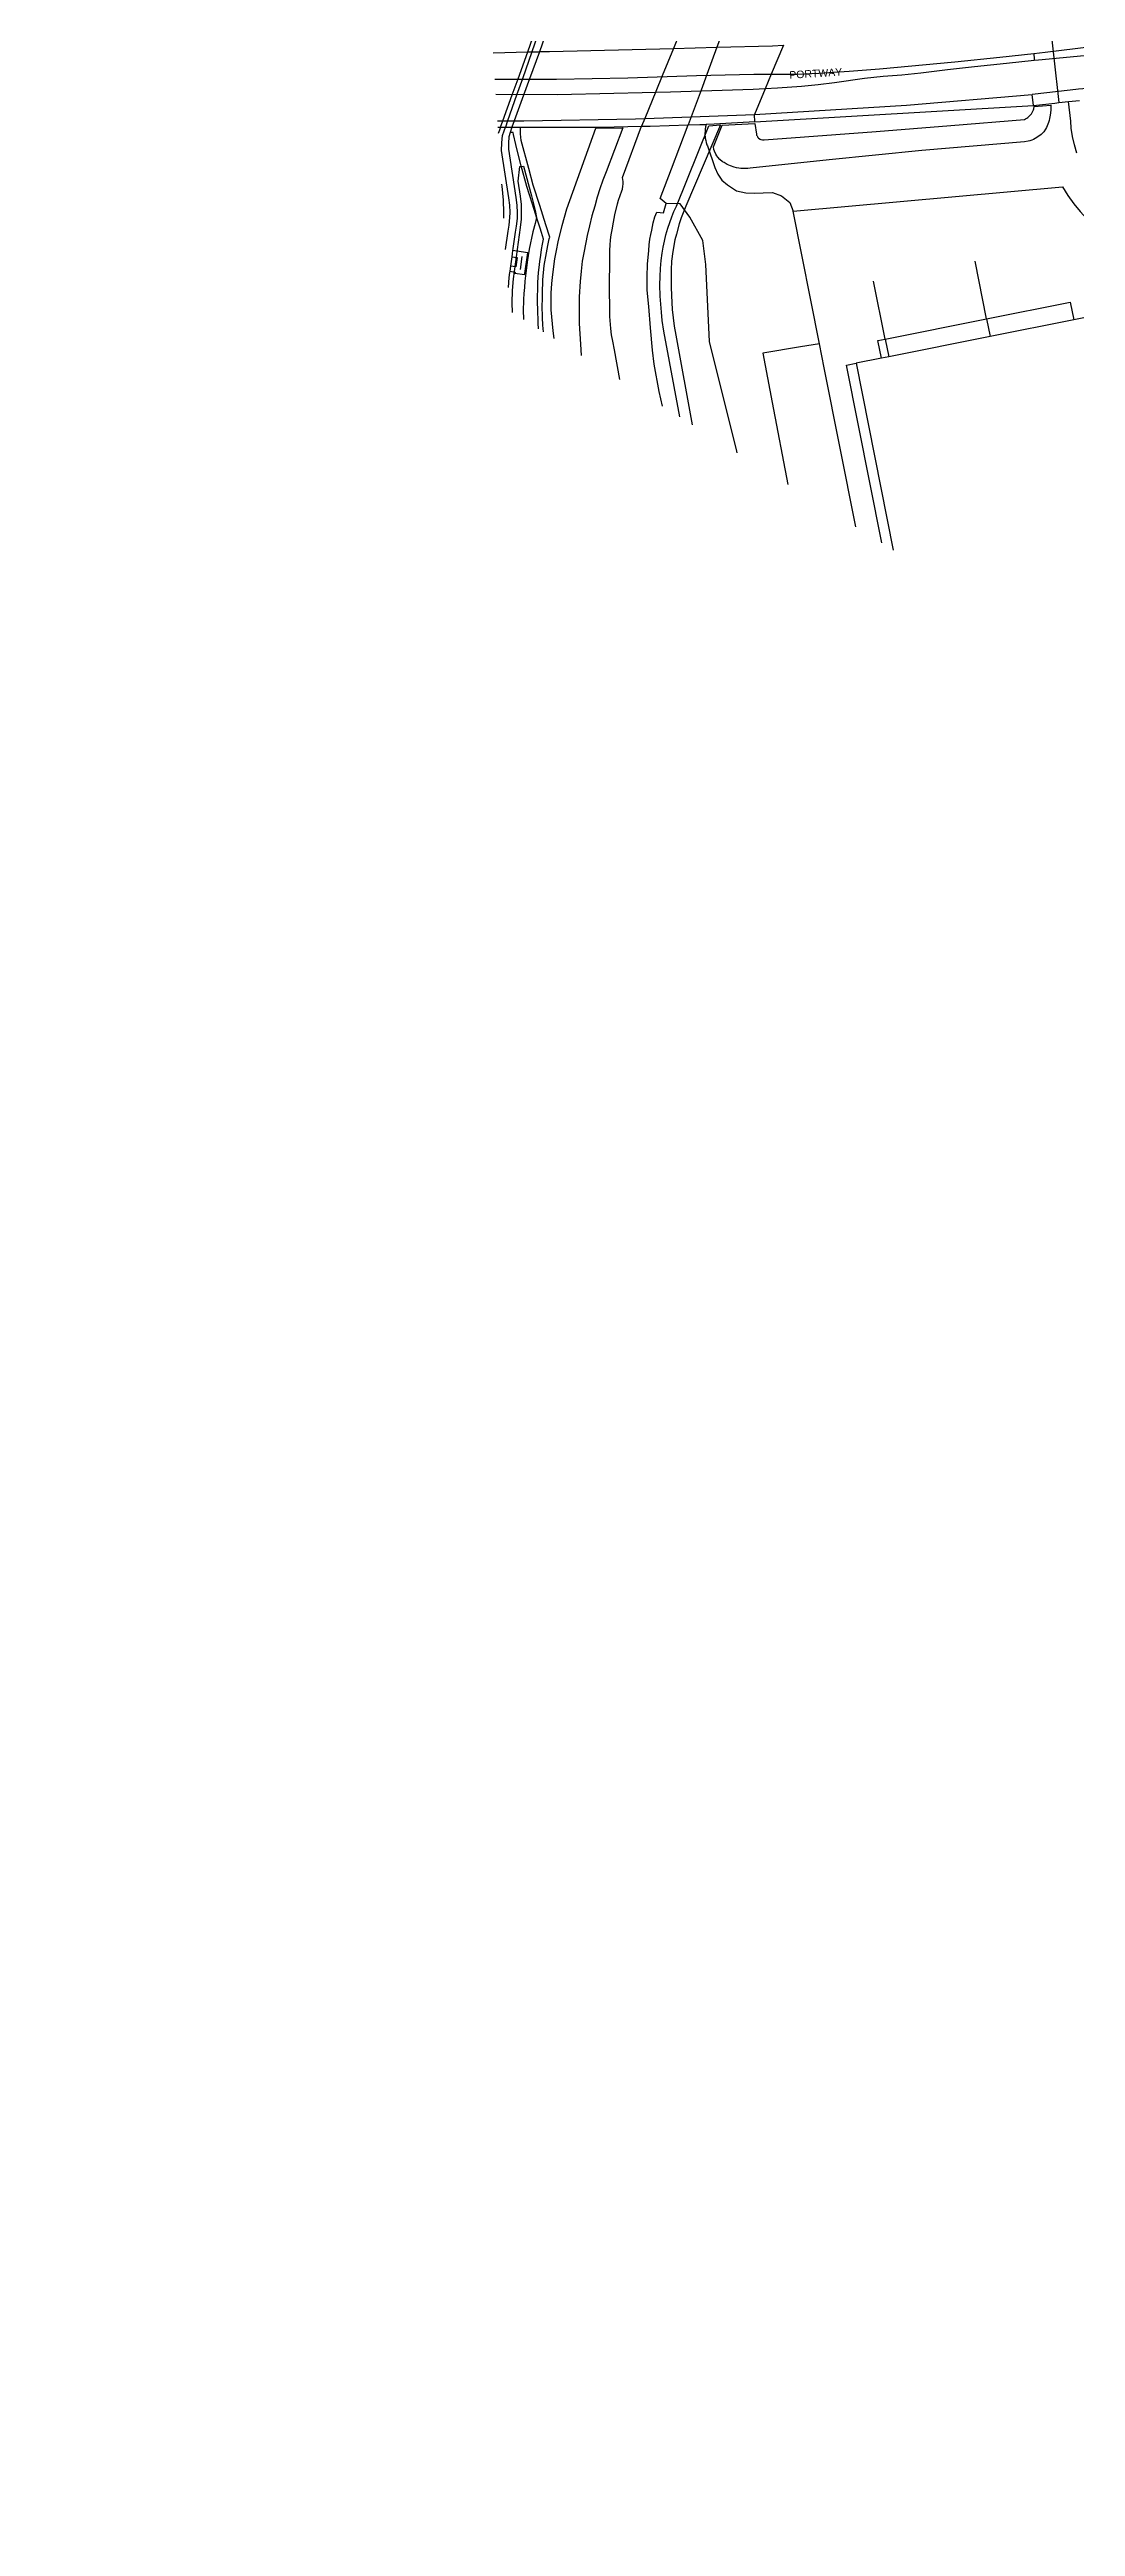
# Model space of a CAD drawing. Header units: millimetres. Extents: x 111502 to 977541, y 8702 to 1044108.
# Drawn here: x 488036 to 488327, y 239664 to 240365 of the extents above; entities that cross this region are included whole.
import ezdxf

# ---------------------------------------------------------------- set-up
doc = ezdxf.new("R2010")
doc.units = ezdxf.units.MM
doc.header["$LTSCALE"] = 0.25
doc.linetypes.add('DASHED2', pattern=[9.525, 6.35, -3.175])
doc.layers.add('E HVSS As Laid HV', color=10, linetype='Continuous')
doc.layers.add('X HVSS Site Background', color=8, linetype='Continuous')
doc.styles.add('OS Master Map$1$Standard', font='txt')

# ---------------------------------------------------------------- blocks, each defined once
blk = doc.blocks.new('OS MAP 060722')
at = {"layer": 'X HVSS Site Background', "flags": 128}
for points in [[(-491.08, 1249.29), (-488.23, 1223.99)], [(-646.43, 1217.04), (-645.78, 1218.83), (-645.78, 1218.83), (-643.14, 1226.16), (-643.14, 1226.16), (-641.5, 1230.69), (-641.5, 1230.69), (-638.74, 1238.33), (-638.74, 1238.33), (-637.28, 1242.39)], [(-636.18, 1242.39), (-637.6, 1238.36), (-637.6, 1238.36), (-640.28, 1230.7), (-640.28, 1230.7), (-641.89, 1226.13), (-641.89, 1226.13), (-644.45, 1218.82), (-644.45, 1218.82), (-645.08, 1217.04)], [(-633.98, 1242.39), (-635.43, 1238.41), (-635.43, 1238.41), (-638.24, 1230.71), (-638.24, 1230.71), (-639.93, 1226.1), (-639.93, 1226.1), (-642.59, 1218.81), (-642.59, 1218.81), (-643.23, 1217.04)], [(-595.83, 1243.24), (-597.43, 1239.35), (-597.43, 1239.35), (-600.64, 1231.53), (-600.64, 1231.53), (-602.44, 1227.13), (-602.44, 1227.13), (-605.6, 1219.44), (-605.6, 1219.44), (-606.48, 1217.29)], [(-583.68, 1243.69), (-585.17, 1239.65), (-585.17, 1239.65), (-588.02, 1231.9), (-588.02, 1231.9), (-589.65, 1227.49), (-589.65, 1227.49), (-592.44, 1219.93), (-592.44, 1219.93), (-593.28, 1217.64)], [(-495.37, 1237.89), (-492.12, 1238.25), (-492.12, 1238.25), (-474.38, 1240.41)], [(-648.56, 1238.09), (-638.74, 1238.33), (-638.74, 1238.33), (-637.6, 1238.36), (-637.6, 1238.36), (-635.43, 1238.41), (-635.43, 1238.41), (-635, 1238.42), (-635, 1238.42), (-632.6, 1238.48), (-632.6, 1238.48), (-597.43, 1239.35), (-597.43, 1239.35), (-585.17, 1239.65), (-585.17, 1239.65), (-569.43, 1240.04), (-569.43, 1240.04), (-566.3, 1240.27)], [(-495.2, 1235.89), (-503.11, 1235.09), (-503.11, 1235.09), (-512.18, 1234.15), (-512.18, 1234.15), (-519.79, 1233.23), (-519.79, 1233.23), (-527.39, 1232.31), (-527.39, 1232.31), (-532.7, 1231.8), (-532.7, 1231.8), (-538.01, 1231.33), (-538.01, 1231.33), (-543.31, 1230.77), (-543.31, 1230.77), (-551.82, 1229.6), (-551.82, 1229.6), (-556.48, 1229.01), (-556.48, 1229.01), (-561.15, 1228.51), (-561.15, 1228.51), (-567.95, 1228.06), (-567.95, 1228.06), (-571.45, 1227.88)], [(-566.3, 1240.27), (-569.73, 1232.02)], [(-569.73, 1232.02), (-568.55, 1232.01), (-568.55, 1232.01), (-562.43, 1232.07), (-562.43, 1232.07), (-556.31, 1232.3), (-556.31, 1232.3), (-547.68, 1232.85), (-547.68, 1232.85), (-539.07, 1233.54), (-539.07, 1233.54), (-517.77, 1235.53), (-517.77, 1235.53), (-504.94, 1236.82), (-504.94, 1236.82), (-495.37, 1237.89)], [(-495.37, 1237.89), (-495.34, 1237.57)], [(-495.34, 1237.57), (-495.25, 1236.56)], [(-495.25, 1236.56), (-495.2, 1235.89)], [(-455.18, 1236.89), (-456.39, 1237.09), (-456.39, 1237.09), (-459.85, 1237.57), (-459.85, 1237.57), (-464.11, 1237.84), (-464.11, 1237.84), (-466.24, 1237.99), (-466.24, 1237.99), (-468.37, 1238.12), (-468.37, 1238.12), (-470.51, 1238.2), (-470.51, 1238.2), (-479.13, 1237.43), (-479.13, 1237.43), (-494.03, 1236), (-494.03, 1236), (-495.2, 1235.89)], [(-648.09, 1230.66), (-630.57, 1230.65), (-630.57, 1230.65), (-620.48, 1230.78), (-620.48, 1230.78), (-610.38, 1231), (-610.38, 1231), (-590.9, 1231.65), (-590.9, 1231.65), (-574.67, 1232.07), (-574.67, 1232.07), (-569.73, 1232.02)], [(-569.73, 1232.02), (-571.45, 1227.88)], [(-473, 1228.12), (-473.22, 1228.14), (-473.22, 1228.14), (-475.71, 1228.12), (-475.71, 1228.12), (-476.44, 1228.07), (-476.44, 1228.07), (-477.78, 1228.04), (-477.78, 1228.04), (-480.23, 1227.94), (-480.23, 1227.94), (-482.68, 1227.79), (-482.68, 1227.79), (-485.08, 1227.54), (-485.08, 1227.54), (-495.83, 1226.29)], [(-571.45, 1227.88), (-574.84, 1227.7), (-574.84, 1227.7), (-598.28, 1226.92), (-598.28, 1226.92), (-614.31, 1226.52), (-614.31, 1226.52), (-630.34, 1226.18), (-630.34, 1226.18), (-647.81, 1226.28)], [(-495.28, 1222.84), (-490.48, 1223.29), (-490.48, 1223.29), (-490.48, 1221.84), (-490.48, 1221.84), (-490.68, 1220.44), (-490.68, 1220.44), (-490.88, 1219.44), (-490.88, 1219.44), (-491.03, 1218.94), (-491.03, 1218.94), (-491.18, 1218.39), (-491.18, 1218.39), (-491.78, 1216.89), (-491.78, 1216.89), (-492.03, 1216.44), (-492.03, 1216.44), (-492.53, 1215.74), (-492.53, 1215.74), (-492.88, 1215.34), (-492.88, 1215.34), (-493.28, 1214.94), (-493.28, 1214.94), (-494.18, 1214.24), (-494.18, 1214.24), (-494.93, 1213.79), (-494.93, 1213.79), (-495.43, 1213.54), (-495.43, 1213.54), (-495.93, 1213.34), (-495.93, 1213.34), (-496.48, 1213.19), (-496.48, 1213.19), (-496.98, 1213.04), (-496.98, 1213.04), (-497.98, 1212.89), (-497.98, 1212.89), (-527.03, 1210.39), (-527.03, 1210.39), (-553.38, 1207.79), (-553.38, 1207.79), (-575.73, 1205.44), (-575.73, 1205.44), (-576.38, 1205.34), (-576.38, 1205.34), (-578.33, 1205.34), (-578.33, 1205.34), (-578.93, 1205.44), (-578.93, 1205.44), (-579.58, 1205.54), (-579.58, 1205.54), (-580.23, 1205.69), (-580.23, 1205.69), (-581.33, 1206.09), (-581.33, 1206.09), (-582.23, 1206.49), (-582.23, 1206.49), (-583.13, 1206.99), (-583.13, 1206.99), (-583.53, 1207.24), (-583.53, 1207.24), (-584.33, 1207.84), (-584.33, 1207.84), (-584.88, 1208.49), (-584.88, 1208.49), (-585.18, 1208.89), (-585.18, 1208.89), (-585.43, 1209.34), (-585.43, 1209.34), (-585.83, 1210.24), (-585.83, 1210.24), (-585.98, 1210.69), (-585.98, 1210.69), (-586.13, 1211.44), (-586.13, 1211.44), (-583.68, 1217.59), (-583.68, 1217.59), (-574.38, 1218.04)], [(-571.45, 1227.88), (-574.48, 1220.59)], [(-574.48, 1220.59), (-531.43, 1223.24), (-531.43, 1223.24), (-495.83, 1226.29)], [(-574.38, 1218.49), (-495.48, 1223.19)], [(-574.38, 1218.04), (-573.93, 1215.04), (-573.93, 1215.04), (-573.88, 1214.79), (-573.88, 1214.79), (-573.78, 1214.54), (-573.78, 1214.54), (-573.68, 1214.34), (-573.68, 1214.34), (-573.53, 1214.14), (-573.53, 1214.14), (-573.33, 1213.89), (-573.33, 1213.89), (-572.93, 1213.59), (-572.93, 1213.59), (-572.68, 1213.49), (-572.68, 1213.49), (-572.18, 1213.39), (-572.18, 1213.39), (-571.78, 1213.39), (-571.78, 1213.39), (-540.03, 1215.79), (-540.03, 1215.79), (-518.83, 1217.49), (-518.83, 1217.49), (-498.03, 1219.24), (-498.03, 1219.24), (-497.68, 1219.39), (-497.68, 1219.39), (-497.33, 1219.59), (-497.33, 1219.59), (-497.03, 1219.79), (-497.03, 1219.79), (-496.43, 1220.29), (-496.43, 1220.29), (-495.98, 1220.84), (-495.98, 1220.84), (-495.78, 1221.19), (-495.78, 1221.19), (-495.48, 1221.89), (-495.48, 1221.89), (-495.38, 1222.24), (-495.38, 1222.24), (-495.28, 1222.84)], [(-495.48, 1223.19), (-495.83, 1226.29)], [(-495.48, 1223.19), (-489.38, 1223.84), (-489.38, 1223.84), (-488.23, 1223.99), (-488.23, 1223.99), (-485.51, 1224.28)], [(-485.51, 1224.28), (-482.43, 1224.61)], [(-483.18, 1209.69), (-483.83, 1211.99), (-483.83, 1211.99), (-484.38, 1214.34), (-484.38, 1214.34), (-484.73, 1216.74), (-484.73, 1216.74), (-484.88, 1218.74), (-484.88, 1218.74), (-485.51, 1224.28)], [(-647.33, 1218.84), (-645.78, 1218.83), (-645.78, 1218.83), (-644.45, 1218.82), (-644.45, 1218.82), (-642.59, 1218.81), (-642.59, 1218.81), (-642, 1218.81), (-642, 1218.81), (-640.13, 1218.79), (-640.13, 1218.79), (-639.88, 1218.79), (-639.88, 1218.79), (-608.23, 1219.34), (-608.23, 1219.34), (-605.6, 1219.44), (-605.6, 1219.44), (-592.44, 1219.93), (-592.44, 1219.93), (-574.48, 1220.59)], [(-647.22, 1217.04), (-646.43, 1217.04)], [(-646.43, 1217.04), (-646.76, 1216.14), (-646.76, 1216.14), (-647.1, 1215.21)], [(-646.43, 1217.04), (-645.08, 1217.04)], [(-645.01, 1182.37), (-644.28, 1187.59), (-644.28, 1187.59), (-643.98, 1189.29), (-643.98, 1189.29), (-643.78, 1191.39), (-643.78, 1191.39), (-643.73, 1192.84), (-643.73, 1192.84), (-643.83, 1194.94), (-643.83, 1194.94), (-644.08, 1196.99), (-644.08, 1196.99), (-646.18, 1210.44), (-646.18, 1210.44), (-646.13, 1212.54), (-646.13, 1212.54), (-645.93, 1214.69), (-645.93, 1214.69), (-645.44, 1216.03), (-645.44, 1216.03), (-645.08, 1217.04)], [(-645.08, 1217.04), (-643.23, 1217.04)], [(-643.69, 1215.53), (-644.08, 1214.29), (-644.08, 1214.29), (-644.18, 1212.49), (-644.18, 1212.49), (-644.23, 1210.79), (-644.23, 1210.79), (-642.08, 1197.09), (-642.08, 1197.09), (-641.83, 1194.94), (-641.83, 1194.94), (-641.78, 1192.79), (-641.78, 1192.79), (-641.78, 1191.14), (-641.78, 1191.14), (-642.03, 1188.99), (-642.03, 1188.99), (-642.28, 1187.29), (-642.28, 1187.29), (-642.94, 1182.67), (-642.94, 1182.67), (-643.03, 1182.04)], [(-643.23, 1217.04), (-643.69, 1215.53)], [(-635.68, 1159.89), (-635.83, 1161.54), (-635.83, 1161.54), (-635.93, 1165.64), (-635.93, 1165.64), (-635.98, 1167.09), (-635.98, 1167.09), (-635.98, 1168.54), (-635.98, 1168.54), (-635.88, 1171.59), (-635.88, 1171.59), (-635.88, 1172.99), (-635.88, 1172.99), (-635.68, 1175.89), (-635.68, 1175.89), (-635.53, 1177.29), (-635.53, 1177.29), (-635.33, 1178.99), (-635.33, 1178.99), (-635.08, 1180.79), (-635.08, 1180.79), (-634.83, 1182.34), (-634.83, 1182.34), (-634.53, 1183.89), (-634.53, 1183.89), (-634.24, 1185.33), (-634.24, 1185.33), (-634.84, 1187.19), (-634.84, 1187.19), (-635.23, 1188.4), (-635.23, 1188.4), (-636.15, 1191.28), (-636.15, 1191.28), (-637.36, 1195.21), (-637.36, 1195.21), (-639, 1200.17), (-639, 1200.17), (-640.65, 1206.07), (-640.65, 1206.07), (-641.52, 1209.71), (-641.52, 1209.71), (-642.14, 1212.15), (-642.14, 1212.15), (-642.79, 1214.9), (-642.79, 1214.9), (-642.84, 1215.49), (-642.84, 1215.49), (-643.69, 1215.53)], [(-643.23, 1217.04), (-642.63, 1217.04), (-642.63, 1217.04), (-640.8, 1217.04)], [(-640.8, 1217.04), (-640.53, 1217.04), (-640.53, 1217.04), (-631.83, 1216.99), (-631.83, 1216.99), (-622.73, 1217.04), (-622.73, 1217.04), (-618.13, 1217.04), (-618.13, 1217.04), (-606.48, 1217.29)], [(-634.3, 1159.03), (-634.48, 1160.94), (-634.48, 1160.94), (-634.53, 1163.14), (-634.53, 1163.14), (-634.63, 1166.49), (-634.63, 1166.49), (-634.58, 1168.24), (-634.58, 1168.24), (-634.58, 1169.94), (-634.58, 1169.94), (-634.48, 1173.74), (-634.48, 1173.74), (-634.08, 1177.84), (-634.08, 1177.84), (-633.48, 1181.44), (-633.48, 1181.44), (-633.08, 1183.54), (-633.08, 1183.54), (-632.64, 1185.36), (-632.64, 1185.36), (-632.53, 1185.88), (-632.53, 1185.88), (-633.63, 1189.39), (-633.63, 1189.39), (-635.35, 1194.81), (-635.35, 1194.81), (-637.19, 1200.64), (-637.19, 1200.64), (-638.45, 1205.36), (-638.45, 1205.36), (-640.58, 1213.28), (-640.58, 1213.28), (-640.8, 1215.14), (-640.8, 1215.14), (-640.8, 1217.04)], [(-631.23, 1157.12), (-631.53, 1159.34), (-631.53, 1159.34), (-631.78, 1161.29), (-631.78, 1161.29), (-631.93, 1163.29), (-631.93, 1163.29), (-632.08, 1165.24), (-632.08, 1165.24), (-632.13, 1167.24), (-632.13, 1167.24), (-632.08, 1170.04), (-632.08, 1170.04), (-631.93, 1172.69), (-631.93, 1172.69), (-631.68, 1175.29), (-631.68, 1175.29), (-631.03, 1179.69), (-631.03, 1179.69), (-630.63, 1182.09), (-630.63, 1182.09), (-630.13, 1184.54), (-630.13, 1184.54), (-629.03, 1189.19), (-629.03, 1189.19), (-628.38, 1191.54), (-628.38, 1191.54), (-627.63, 1193.89), (-627.63, 1193.89), (-626.83, 1196.24), (-626.83, 1196.24), (-619.43, 1216.74)], [(-619.43, 1216.74), (-611.78, 1216.79), (-611.78, 1216.79), (-616.53, 1204.34), (-616.53, 1204.34), (-617.43, 1201.99), (-617.43, 1201.99), (-618.28, 1199.59), (-618.28, 1199.59), (-619.03, 1197.19), (-619.03, 1197.19), (-619.78, 1194.69), (-619.78, 1194.69), (-620.58, 1191.89), (-620.58, 1191.89), (-621.28, 1189.09), (-621.28, 1189.09), (-621.93, 1186.29), (-621.93, 1186.29), (-622.78, 1181.89), (-622.78, 1181.89), (-623.28, 1179.09), (-623.28, 1179.09), (-623.63, 1176.19), (-623.63, 1176.19), (-623.93, 1173.34), (-623.93, 1173.34), (-624.18, 1168.99), (-624.18, 1168.99), (-624.18, 1163.94), (-624.18, 1163.94), (-624.13, 1161.44), (-624.13, 1161.44), (-623.83, 1155.59), (-623.83, 1155.59), (-623.58, 1152.35)], [(-612.62, 1145.51), (-614.18, 1153.99), (-614.18, 1153.99), (-614.68, 1156.44), (-614.68, 1156.44), (-614.98, 1158.19), (-614.98, 1158.19), (-615.23, 1159.99), (-615.23, 1159.99), (-615.53, 1163.39), (-615.53, 1163.39), (-615.53, 1167.14), (-615.53, 1167.14), (-615.58, 1169.54), (-615.58, 1169.54), (-615.58, 1171.89), (-615.58, 1171.89), (-615.53, 1179.49), (-615.53, 1179.49), (-615.53, 1182.14), (-615.53, 1182.14), (-615.43, 1183.59), (-615.43, 1183.59), (-615.28, 1185.09), (-615.28, 1185.09), (-615.08, 1186.54), (-615.08, 1186.54), (-614.83, 1187.94), (-614.83, 1187.94), (-614.48, 1190.09), (-614.48, 1190.09), (-614.03, 1192.19), (-614.03, 1192.19), (-613.33, 1195.29), (-613.33, 1195.29), (-613.03, 1196.39), (-613.03, 1196.39), (-612.08, 1198.99), (-612.08, 1198.99), (-611.93, 1199.49), (-611.93, 1199.49), (-611.78, 1200.34), (-611.78, 1200.34), (-611.73, 1200.89), (-611.73, 1200.89), (-611.73, 1201.59), (-611.73, 1201.59), (-611.88, 1202.79), (-611.88, 1202.79), (-606.48, 1217.29)], [(-606.48, 1217.29), (-605.78, 1217.29), (-605.78, 1217.29), (-604.08, 1217.34), (-604.08, 1217.34), (-593.28, 1217.64)], [(-595.68, 1134.94), (-600.18, 1159.24), (-600.18, 1159.24), (-600.63, 1162.29), (-600.63, 1162.29), (-600.88, 1164.59), (-600.88, 1164.59), (-601.08, 1166.89), (-601.08, 1166.89), (-601.18, 1169.19), (-601.18, 1169.19), (-601.28, 1172.39), (-601.28, 1172.39), (-601.23, 1174.69), (-601.23, 1174.69), (-601.13, 1176.99), (-601.13, 1176.99), (-600.93, 1179.29), (-600.93, 1179.29), (-600.68, 1181.29), (-600.68, 1181.29), (-600.38, 1183.04), (-600.38, 1183.04), (-599.98, 1184.74), (-599.98, 1184.74), (-599.58, 1186.49), (-599.58, 1186.49), (-599.03, 1188.39), (-599.03, 1188.39), (-598.53, 1189.99), (-598.53, 1189.99), (-597.93, 1191.59), (-597.93, 1191.59), (-597.33, 1193.14), (-597.33, 1193.14), (-596.63, 1194.69), (-596.63, 1194.69), (-587.48, 1217.44), (-587.48, 1217.44), (-584.13, 1217.69)], [(-599.48, 1195.39), (-601.18, 1196.84), (-601.18, 1196.84), (-598.03, 1205.24), (-598.03, 1205.24), (-593.28, 1217.64)], [(-584.13, 1217.69), (-593.98, 1194.64), (-593.98, 1194.64), (-595.28, 1191.34), (-595.28, 1191.34), (-595.83, 1189.64), (-595.83, 1189.64), (-596.63, 1186.74), (-596.63, 1186.74), (-597.03, 1185.14), (-597.03, 1185.14), (-597.63, 1181.84), (-597.63, 1181.84), (-597.98, 1179.09), (-597.98, 1179.09), (-598.13, 1176.59), (-598.13, 1176.59), (-598.13, 1171.69), (-598.13, 1171.69), (-598.03, 1169.34), (-598.03, 1169.34), (-597.78, 1165.39), (-597.78, 1165.39), (-597.53, 1163.04), (-597.53, 1163.04), (-597.23, 1160.69), (-597.23, 1160.69), (-596.78, 1158.14), (-596.78, 1158.14), (-592.12, 1132.72)], [(-593.28, 1217.64), (-589.98, 1217.74), (-589.98, 1217.74), (-588.23, 1217.79)], [(-588.23, 1217.79), (-588.38, 1217.14), (-588.38, 1217.14), (-588.43, 1216.49), (-588.43, 1216.49), (-588.48, 1215.89), (-588.48, 1215.89), (-588.53, 1215.24), (-588.53, 1215.24), (-588.43, 1213.94), (-588.43, 1213.94), (-588.28, 1213.29), (-588.28, 1213.29), (-588.18, 1212.64), (-588.18, 1212.64), (-587.98, 1212.04), (-587.98, 1212.04), (-587.83, 1211.69), (-587.83, 1211.69), (-585.75, 1205.62), (-585.75, 1205.62), (-584.84, 1203.68), (-584.84, 1203.68), (-583.72, 1202.03), (-583.72, 1202.03), (-582.17, 1200.71), (-582.17, 1200.71), (-579.57, 1199.02), (-579.57, 1199.02), (-576.96, 1198.44), (-576.96, 1198.44), (-574.49, 1198.36), (-574.49, 1198.36), (-572.03, 1198.44), (-572.03, 1198.44), (-569.35, 1198.47), (-569.35, 1198.47), (-566.8, 1197.58), (-566.8, 1197.58), (-564.47, 1195.73), (-564.47, 1195.73), (-563.49, 1193.2)], [(-574.38, 1218.49), (-585.88, 1217.89), (-585.88, 1217.89), (-588.23, 1217.79)], [(-574.38, 1218.49), (-574.48, 1220.59)], [(-646.19, 1200.89), (-646.08, 1200.29), (-646.08, 1200.29), (-645.88, 1198.34), (-645.88, 1198.34), (-645.73, 1196.39), (-645.73, 1196.39), (-645.58, 1192.89), (-645.58, 1192.89), (-645.58, 1191.34), (-645.58, 1191.34), (-645.58, 1191.26)], [(-643.08, 1164.51), (-643.13, 1167.29), (-643.13, 1167.29), (-643.08, 1170.79), (-643.08, 1170.79), (-642.83, 1174.09), (-642.83, 1174.09), (-640.78, 1188.59), (-640.78, 1188.59), (-640.48, 1190.99), (-640.48, 1190.99), (-640.53, 1195.14), (-640.53, 1195.14), (-640.78, 1197.44), (-640.78, 1197.44), (-641.48, 1201.74), (-641.48, 1201.74), (-640.98, 1205.89), (-640.98, 1205.89), (-639.93, 1205.94)], [(-639.93, 1205.94), (-637.73, 1197.59), (-637.73, 1197.59), (-636.68, 1193.44), (-636.68, 1193.44), (-636.23, 1191.39), (-636.23, 1191.39), (-636.68, 1189.74), (-636.68, 1189.74), (-637.28, 1187.34), (-637.28, 1187.34), (-638.33, 1182.49), (-638.33, 1182.49), (-638.83, 1179.44), (-638.83, 1179.44), (-639.53, 1173.39), (-639.53, 1173.39), (-639.68, 1171.64), (-639.68, 1171.64), (-639.83, 1169.94), (-639.83, 1169.94), (-639.98, 1168.19), (-639.98, 1168.19), (-640.03, 1164.79), (-640.03, 1164.79), (-639.98, 1163.04), (-639.98, 1163.04), (-639.93, 1162.55)], [(-563.49, 1193.2), (-487.23, 1200.12)], [(-487.23, 1200.12), (-485.68, 1197.68), (-485.68, 1197.68), (-483.99, 1195.34), (-483.99, 1195.34), (-482.17, 1193.09), (-482.17, 1193.09), (-480.24, 1190.95), (-480.24, 1190.95), (-478.18, 1188.92), (-478.18, 1188.92), (-476.9, 1187.76), (-476.9, 1187.76), (-474.68, 1185.91), (-474.68, 1185.91), (-472.35, 1184.2), (-472.35, 1184.2), (-469.94, 1182.61), (-469.94, 1182.61), (-467.44, 1181.16), (-467.44, 1181.16), (-467.19, 1181.02)], [(-600.61, 1138.02), (-601.48, 1142.14), (-601.48, 1142.14), (-602.93, 1149.84), (-602.93, 1149.84), (-603.38, 1153.89), (-603.38, 1153.89), (-603.98, 1160.14), (-603.98, 1160.14), (-604.48, 1166.24), (-604.48, 1166.24), (-604.88, 1170.84), (-604.88, 1170.84), (-604.93, 1172.29), (-604.93, 1172.29), (-604.88, 1175.84), (-604.88, 1175.84), (-604.83, 1176.99), (-604.83, 1176.99), (-604.78, 1178.19), (-604.78, 1178.19), (-604.48, 1182.09), (-604.48, 1182.09), (-604.33, 1183.69), (-604.33, 1183.69), (-604.13, 1185.29), (-604.13, 1185.29), (-603.88, 1186.64), (-603.88, 1186.64), (-603.58, 1187.89), (-603.58, 1187.89), (-603.23, 1189.89), (-603.23, 1189.89), (-602.73, 1191.59), (-602.73, 1191.59), (-602.18, 1192.94), (-602.18, 1192.94), (-600.28, 1192.74), (-600.28, 1192.74), (-599.48, 1195.39)], [(-579.38, 1124.77), (-579.48, 1125.22), (-579.48, 1125.22), (-587.27, 1156.3), (-587.27, 1156.3), (-588.25, 1178.12), (-588.25, 1178.12), (-589.09, 1184.92), (-589.09, 1184.92), (-592.82, 1191.57), (-592.82, 1191.57), (-595.59, 1195.33), (-595.59, 1195.33), (-599.48, 1195.39)], [(-556.07, 1155.67), (-563.49, 1193.2)], [(-643.87, 1176.22), (-642.33, 1175.99), (-642.33, 1175.99), (-642.37, 1175.69), (-642.37, 1175.69), (-639.63, 1175.3), (-639.63, 1175.3), (-639.58, 1175.6), (-639.58, 1175.6), (-638.75, 1181.43), (-638.75, 1181.43), (-643.03, 1182.04)], [(-643.28, 1180.29), (-643.66, 1177.65)], [(-643.28, 1180.29), (-641.77, 1180.08), (-641.77, 1180.08), (-642.14, 1177.43), (-642.14, 1177.43), (-643.66, 1177.65)], [(-643.03, 1182.04), (-643.15, 1181.18), (-643.15, 1181.18), (-643.28, 1180.29)], [(-640.42, 1180.37), (-640.88, 1176.66)], [(-508.75, 1162.72), (-511.97, 1179.05)], [(-643.87, 1176.22), (-643.92, 1175.82), (-643.92, 1175.82), (-644.13, 1174.39), (-644.13, 1174.39), (-644.33, 1171.59)], [(-643.66, 1177.65), (-643.87, 1176.22)], [(-537.45, 1156.97), (-540.74, 1173.37)], [(-508.75, 1162.72), (-485.06, 1167.47), (-485.06, 1167.47), (-484.05, 1162.43)], [(-464.04, 1166.43), (-484.05, 1162.43)], [(-484.05, 1162.43), (-507.74, 1157.7), (-507.74, 1157.7), (-536.44, 1151.97), (-536.44, 1151.97), (-538.53, 1151.56)], [(-537.45, 1156.97), (-508.75, 1162.72)], [(-508.75, 1162.72), (-507.74, 1157.7)], [(-556.07, 1155.67), (-561.43, 1154.79), (-561.43, 1154.79), (-572.13, 1153.04), (-572.13, 1153.04), (-569.48, 1138.99), (-569.48, 1138.99), (-565.06, 1115.84)], [(-545.74, 1103.79), (-554.73, 1148.85), (-554.73, 1148.85), (-556.07, 1155.67)], [(-538.53, 1151.56), (-545.69, 1150.13)], [(-538.53, 1151.56), (-539.53, 1156.55), (-539.53, 1156.55), (-537.45, 1156.97)], [(-537.45, 1156.97), (-536.44, 1151.97)], [(-538.44, 1099.24), (-548.44, 1149.58), (-548.44, 1149.58), (-545.69, 1150.13)], [(-545.69, 1150.13), (-535.18, 1097.21)]]:
    blk.add_lwpolyline(points, dxfattribs=at)
at = {"layer": 'X HVSS Site Background', "insert": (-564.57, 1230.7), "char_height": 2.125, "attachment_point": 7, "rotation": 3.5, "style": 'OS Master Map$1$Standard'}
blk.add_mtext('{\\farial|b0|i0|c0|p34;PORTWAY}', dxfattribs=at)

msp = doc.modelspace()

# ---------------------------------------------------------------- linework, layer by layer
at = {"lineweight": 0}
msp.add_circle((488727.82, 239008.33), 11388.42, dxfattribs=at)

# ---------------------------------------------------------------- block references
at = {"layer": 'E HVSS As Laid HV', "linetype": 'DASHED2', "lineweight": 0}
msp.add_blockref('OS MAP 060722', (488810.58, 239126.31), dxfattribs=at)

doc.saveas('drawing.dxf')
